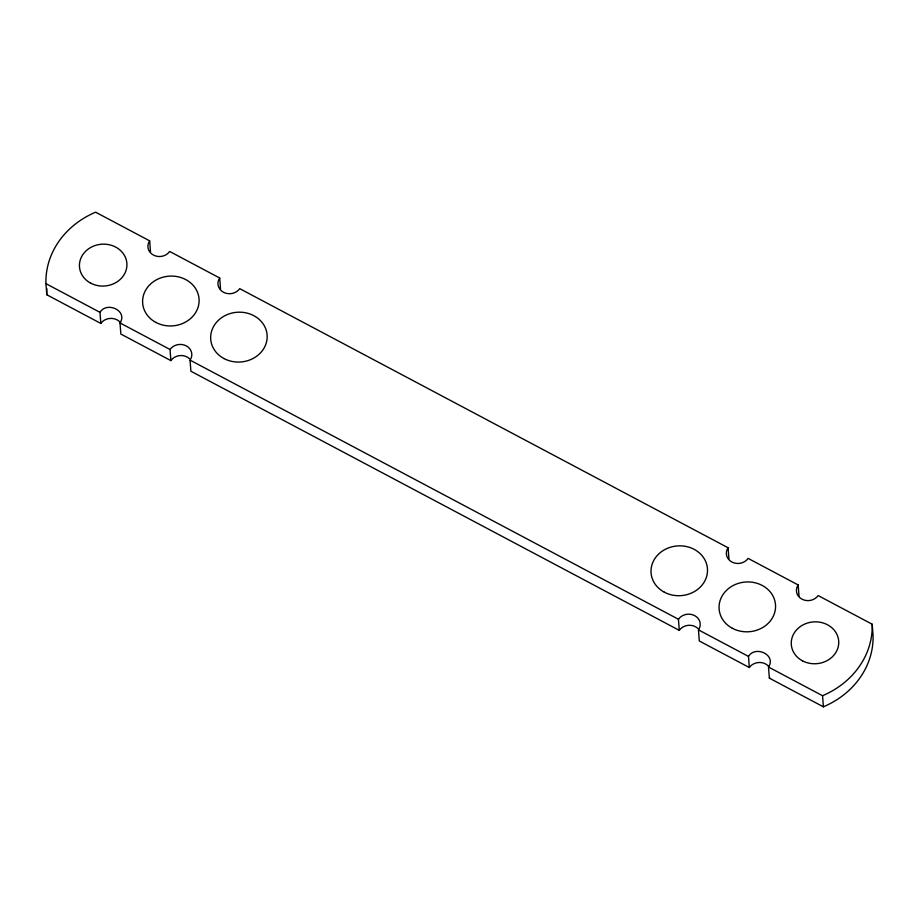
<?xml version="1.0" encoding="UTF-8"?>
<svg xmlns="http://www.w3.org/2000/svg" width="919" height="919" viewBox="0 0 919 919"><rect width="100%" height="100%" fill="white"/><g stroke="black" fill="none" stroke-linecap="round" stroke-linejoin="round"><path stroke-width="1.38" d="M120.01 322.948C128.12 310.806 106.776 301.018 99.987 312.334L100.826 323.442L46.789 294.758L45.95 283.661A85.628 75.461 -4.3 0 1 95.61 212.174L149.671 240.858A11.763 10.362 -4.3 0 0 153.462 255.08A11.763 10.362 -4.3 0 0 169.647 251.461L219.71 278.02A11.786 10.385 -4.3 0 0 223.501 292.265A11.786 10.385 -4.3 0 0 239.721 288.646L728.101 547.77A11.786 10.385 -4.3 0 0 731.903 562.014A11.786 10.385 -4.3 0 0 748.123 558.396L798.174 584.955A11.763 10.362 -4.3 0 0 801.965 599.165A11.763 10.362 -4.3 0 0 818.151 595.558L872.211 624.242L873.05 635.339A85.628 75.461 -4.3 0 1 823.39 706.826L769.352 678.142L768.514 667.045C776.612 654.937 755.28 645.081 748.503 656.419L749.33 667.527L699.29 640.98L698.463 629.871A11.786 10.385 -4.3 0 0 694.661 615.627A11.786 10.385 -4.3 0 0 678.44 619.257L190.061 360.122A11.786 10.385 -4.3 0 0 186.258 345.877A11.786 10.385 -4.3 0 0 170.049 349.496L120.01 322.948L120.849 334.056L170.877 360.604A11.786 10.385 -4.3 0 1 189.475 358.663M769.352 678.142L769.731 677.567M100.826 323.442C105.421 316.837 116.587 316.607 121.09 323.477M749.33 667.527C753.58 661.485 763.517 660.635 768.479 666.252M45.95 283.661L99.987 312.334M698.463 629.871L748.503 656.419M768.514 667.045L822.562 695.717L823.39 706.826M697.877 628.412A11.786 10.385 -4.3 0 0 679.279 630.354L190.899 371.23L190.061 360.122M798.174 584.955L799.013 596.063M728.101 547.77L728.939 558.878M678.44 619.257L679.279 630.354M219.71 278.02L220.537 289.129M170.049 349.496L170.877 360.604M149.671 240.858L150.509 251.967M46.789 294.758A85.628 75.461 -4.3 0 1 46.869 288.646M872.211 624.242A85.628 75.461 -4.3 0 1 822.562 695.717M802.471 660.818A23.768 20.953 -4.3 0 0 838.737 643.059A23.768 20.953 -4.3 0 0 803.769 624.506A23.768 20.953 -4.3 0 0 802.471 660.818M155.954 322.466A28.282 24.928 -4.3 0 0 199.101 301.329A28.282 24.928 -4.3 0 0 157.505 279.261A28.282 24.928 -4.3 0 0 155.954 322.466M664.357 592.215A28.282 24.928 -4.3 0 0 707.504 571.078A28.282 24.928 -4.3 0 0 665.907 549.011A28.282 24.928 -4.3 0 0 664.357 592.215M224.018 358.571A28.282 24.928 -4.3 0 0 267.165 337.445A28.282 24.928 -4.3 0 0 225.557 315.366A28.282 24.928 -4.3 0 0 224.018 358.571M90.648 283.132A23.768 20.953 -4.3 0 0 126.914 265.373A23.768 20.953 -4.3 0 0 91.946 246.82A23.768 20.953 -4.3 0 0 90.648 283.132M732.409 628.32A28.282 24.928 -4.3 0 0 775.556 607.195A28.282 24.928 -4.3 0 0 733.959 585.116A28.282 24.928 -4.3 0 0 732.409 628.32"/></g></svg>
